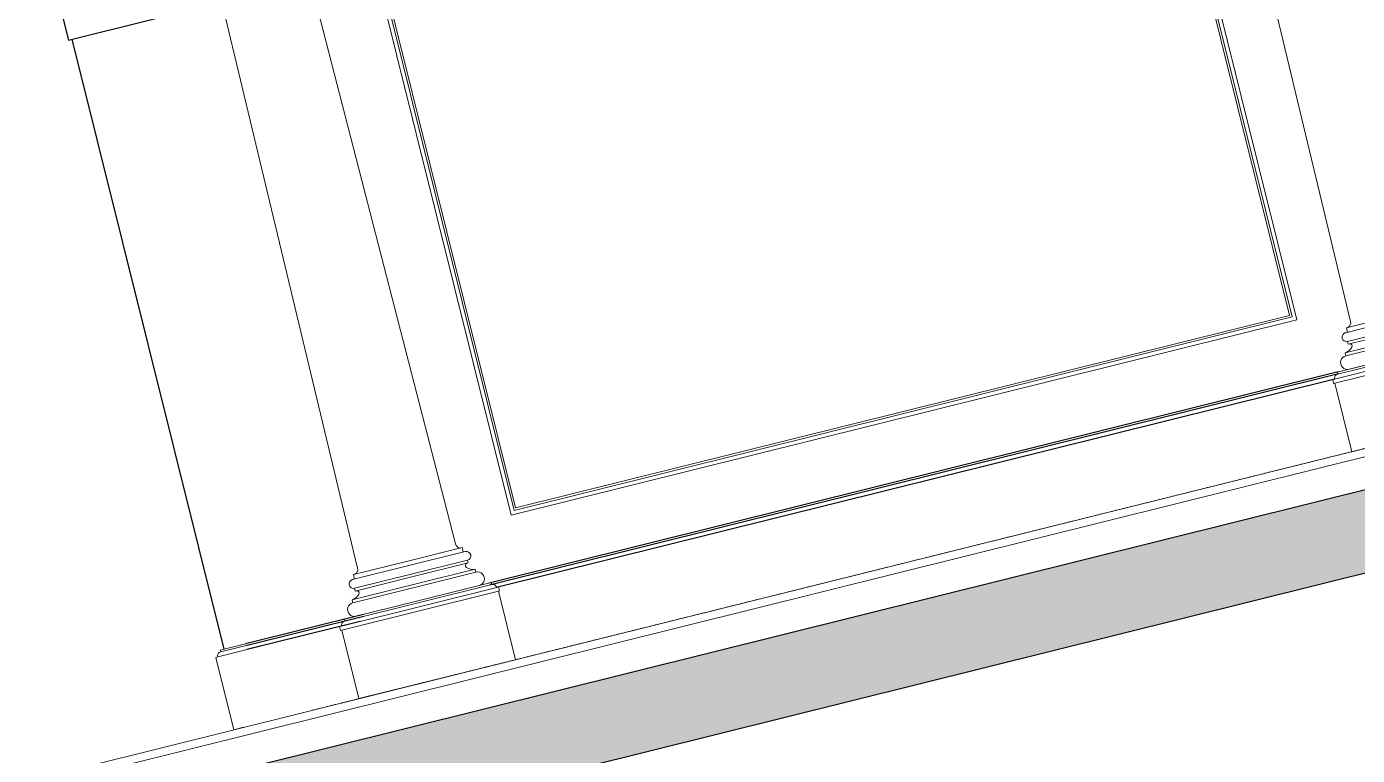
# Model space of a CAD drawing. Header units: inches. Extents: x -207898 to 3408902, y 497526 to 4632928.
# Drawn here: x 297027 to 300325, y 511786 to 513593 of the extents above; entities that cross this region are included whole.
import ezdxf

# ---------------------------------------------------------------- set-up
doc = ezdxf.new("R2010")
doc.units = ezdxf.units.IN
doc.header["$MEASUREMENT"] = 0
doc.linetypes.add('DASHED', pattern=[0.75, 0.5, -0.25])
doc.linetypes.add('HIDDEN', pattern=[0.375, 0.25, -0.125])
for name, color, linetype, lineweight in [('A-FLOR-TIL1', 6, 'Continuous', 18), ('DIM', 252, 'Continuous', 35), ('Marble', 6, 'Continuous', 0)]:
    doc.layers.add(name, color=color, linetype=linetype, lineweight=lineweight)
for name, color, linetype in [('A-Hidden', 8, 'HIDDEN'), ('A-Plaster', 1, 'Continuous'), ('Ext.Walls', 31, 'Continuous'), ('gypsum', 31, 'Continuous'), ('Layer1', 1, 'Continuous'), ('Layer3', 7, 'Continuous'), ('Layer7', 8, 'Continuous')]:
    doc.layers.add(name, color=color, linetype=linetype)

# ---------------------------------------------------------------- blocks, each defined once
blk = doc.blocks.new('seca')
at = {"layer": 'Layer7', "ltscale": 300}
h = blk.add_hatch(dxfattribs=at)
h.set_pattern_fill('AR-CONC', color=256, scale=10, angle=-13.9714, style=0)
h.set_pattern_definition([(116.028577, (-385371.086, -318706.174), (-71.119169, 11.2278116), [7.5, -82.5]), (171.028577, (-385371.086, -318706.174), (31.625426, 69.643965), [6, -66]), (65.577177, (-385377.01, -318705.24), (-39.493806, 80.871745), [6.374019, -70.114211]), (119.844377, (-385366.26, -318686.77), (-107.563064, 9.705012), [11.25, -123.75]), (69.392977, (-385375.22, -318685.96), (-67.18229, 117.096285), [9.561029, -105.1713]), (174.844377, (-385366.26, -318686.77), (-67.182198, 117.096337), [9, -99]), (145.028577, (-385377.17, -318689.203), (-67.645578, -24.659192), [7.5, -82.5]), (200.028577, (-385377.17, -318689.2), (-6.103844, 76.244295), [6, -66]), (94.577177, (-385382.806, -318691.26), (-73.749461, 51.585045), [6.374019, -70.114211]), (128.528577, (-385371.086, -318706.174), (6.8573079, 32.5981461), [0, -65.2, 0, -67, 0, -66.25]), (158.528577, (-385371.086, -318706.174), (-16.0061014, 44.6258503), [0, -38.2, 0, -63.7, 0, -25.25]), (198.528577, (-385349.446, -318711.558), (-52.3475577, 10.6997366), [0, -25, 0, -78, 0, -103.5]), (208.528577, (-385339.74, -318713.973), (-54.1764206, 23.794676), [0, -32.5, 0, -51.8, 0, -73.5])])
h.paths.add_polyline_path([(100, 4650), (100, 4450), (-13135, 4450), (-13135, 4650)])
h.paths.add_polyline_path([(-13232.1, 0), (-13232.1, 200), (100, 200), (100, 0)])
at = {"layer": 'A-FLOR-TIL1', "ltscale": 5}
for p, q in [((-13232.1, 300), (-100, 300)), ((-13232.1, 280), (-100, 280))]:
    blk.add_line(p, q, dxfattribs=at)
at = {"layer": 'Layer3'}
for p, q in [((-13232.1, 200), (100, 200)), ((-13232.1, 0), (100, 0))]:
    blk.add_line(p, q, dxfattribs=at)
blk = doc.blocks.new('deco column')
at = {"layer": 'Ext.Walls', "lineweight": 0}
for p, q in [((7308.3, -5215.2, 0), (7289.6, -7473.4, 0)), ((7520.8, -5215.2, 0), (7539.6, -7473.4, 0)), ((7275.9, -7486.2, 0), (7414.6, -7486.2, 0)), ((7275.9, -7497.6, 0), (7275.9, -7486.2, 0)), ((7553.2, -7486.2, 0), (7414.6, -7486.2, 0)), ((7553.2, -7497.6, 0), (7553.2, -7486.2, 0)), ((7270.5, -7497.6, 0), (7414.6, -7497.6, 0)), ((7270.5, -7519.7, 0), (7414.6, -7519.7, 0)), ((7270.5, -7526.6, 0), (7270.5, -7519.7, 0)), ((7558.6, -7497.6, 0), (7414.6, -7497.6, 0)), ((7558.6, -7519.7, 0), (7414.6, -7519.7, 0)), ((7558.6, -7526.6, 0), (7558.6, -7519.7, 0)), ((7257.6, -7546, 0), (7414.6, -7546, 0)), ((7257.6, -7553.3, 0), (7257.6, -7546, 0)), ((7270.5, -7526.6, 0), (7414.6, -7526.6, 0)), ((7558.6, -7526.6, 0), (7414.6, -7526.6, 0)), ((7571.5, -7546, 0), (7414.6, -7546, 0)), ((7571.5, -7553.3, 0), (7571.5, -7546, 0)), ((7257.6, -7553.3, 0), (7571.5, -7553.3, 0)), ((7240.4, -7587.7, 0), (7414.6, -7587.7, 0)), ((7588.8, -7587.7, 0), (7414.6, -7587.7, 0))]:
    blk.add_line(p, q, dxfattribs=at)
for centre, major_axis, start_param, end_param in [((7276.1, -7473.2, 0), (-9.56, 9.56), 2.621969, 3.910571), ((7270.5, -7508.6, 0), (-7.83, 7.83), -0.785398, 2.356194), ((7253.6, -7512.1, 0), (24.1, 24.1), 4.043473, 4.698234), ((7272.8, -7532.6, 0), (-4.25, 4.25), 3.211342, 5.374534), ((7257.6, -7570.5, 0), (12.2, 12.2), 0.785398, 3.926991)]:
    blk.add_ellipse(centre, major_axis=major_axis, ratio=1, start_param=start_param, end_param=end_param, dxfattribs=at)
at = {"layer": 'Ext.Walls', "lineweight": 0, "extrusion": (0, 0, -1)}
for centre, major_axis, start_param, end_param in [((7553.1, -7473.2, 0), (9.56, 9.56), 2.621969, 3.910571), ((7558.6, -7508.6, 0), (7.83, 7.83), -0.785398, 2.356194), ((7556.3, -7532.6, 0), (4.25, 4.25), 3.211342, 5.374534), ((7575.5, -7512.1, 0), (-24.1, 24.1), 4.043473, 4.698234), ((7571.5, -7570.5, 0), (-12.2, 12.2), 0.785398, 3.926991)]:
    blk.add_ellipse(centre, major_axis=major_axis, ratio=1, start_param=start_param, end_param=end_param, dxfattribs=at)
at = {"layer": 'Marble', "color": 6}
for p, q in [((7614.6, -7612.7, 0), (7214.6, -7612.7, 0)), ((7216.6, -7602.7, 0), (7612.6, -7602.7, 0)), ((7602.6, -7592.7, 0), (7226.6, -7592.7, 0))]:
    blk.add_line(p, q, dxfattribs=at)
at = {"layer": 'Marble', "color": 6, "elevation": 0}
for points in [[(7214.6, -7612.7), (7211.6, -7612.7), (7211.6, -7602.7), (7216.6, -7602.7, -0.414214), (7226.6, -7592.7), (7226.6, -7587.7), (7414.6, -7587.7)], [(7614.6, -7612.7), (7617.6, -7612.7), (7617.6, -7602.7), (7612.6, -7602.7, 0.414214), (7602.6, -7592.7), (7602.6, -7587.7), (7414.6, -7587.7)]]:
    blk.add_lwpolyline(points, format="xyb", dxfattribs=at)
blk.add_lwpolyline([(7214.6, -7612.7), (7214.6, -7787.7), (7614.6, -7787.7), (7614.6, -7612.7)], dxfattribs=at)

msp = doc.modelspace()

# ---------------------------------------------------------------- linework, layer by layer
at = {"layer": 'A-Hidden', "linetype": 'DASHED', "lineweight": 0, "ltscale": 10}
msp.add_line((310780.4, 515143.5, 0), (297734.9, 511897.8, 0), dxfattribs=at)
at = {"layer": 'gypsum', "lineweight": 0, "ltscale": 5, "elevation": 0}
for points in [[(297708.8, 514467.5), (299656.4, 514952.1), (300175.5, 512865.7), (298227.9, 512381.1)], [(297720.9, 514460.2), (299649.1, 514940), (300163.4, 512873), (298235.2, 512393.2)], [(297727, 514456.6), (299645.5, 514933.9), (300157.3, 512876.6), (298238.8, 512399.3)]]:
    msp.add_lwpolyline(points, close=True, dxfattribs=at)
at = {"layer": 'gypsum', "ltscale": 0.5, "elevation": 0}
msp.add_lwpolyline([(297443.4, 513938.5), (297024.9, 513834.4), (297030.6, 513811.2, -0.33014), (297041.4, 513802.4), (297052.7, 513756.7), (297062.1, 513759.1), (297064.4, 513750), (297059.7, 513748.8, 0.637335), (297057.3, 513739.3, 0.035602), (297068.8, 513733.3, -0.242785), (297084.2, 513716.1), (297091.2, 513717.9), (297130.7, 513559.2), (297528.5, 513658.2)], format="xyb", dxfattribs=at)
msp.add_lwpolyline([(297516.3, 512049.5), (297140.1, 513561.6)], dxfattribs=at)
at = {"layer": 'Layer1'}
for p, q in [((300277.5, 512736.5, 0), (298172.9, 512212.9, 0)), ((300278.7, 512731.6, 0), (298174.1, 512208, 0)), ((300269.5, 512719, 0), (298191.1, 512201.9, 0)), ((297861.8, 512135.5, 0), (297569.2, 512062.7, 0)), ((297863, 512130.6, 0), (297570.4, 512057.8, 0)), ((297853.8, 512118, 0), (297572.8, 512048.1, 0))]:
    msp.add_line(p, q, dxfattribs=at)
at = {"layer": 'Marble'}
for p, q in [((297746, 512106.7, 0), (297516.3, 512049.5, 0)), ((297735.1, 512088.5, 0), (297500.5, 512030.2, 0)), ((297507.8, 512042.3, 0), (297747.5, 512101.9, 0))]:
    msp.add_line(p, q, dxfattribs=at)
at = {"layer": 'Marble', "elevation": 0}
msp.add_lwpolyline([(297516.3, 512049.5), (297506.6, 512047.1), (297507.8, 512042.3, 0.414214), (297500.5, 512030.2), (297495.6, 512028.9), (297540.3, 511849.4), (297564.6, 511855.5)], format="xyb", dxfattribs=at)

# ---------------------------------------------------------------- block references
at = {"layer": 'A-Plaster', "xscale": -1, "rotation": 13.97142328298586}
msp.add_blockref('seca', (295484.8, 511028.8, 0), dxfattribs=at)
at = {"layer": 'DIM', "rotation": 13.97142328298587}
for p in [(291430.1, 518354.3, 0), (288968.9, 517742, 0)]:
    msp.add_blockref('deco column', p, dxfattribs=at)

doc.saveas('drawing.dxf')
